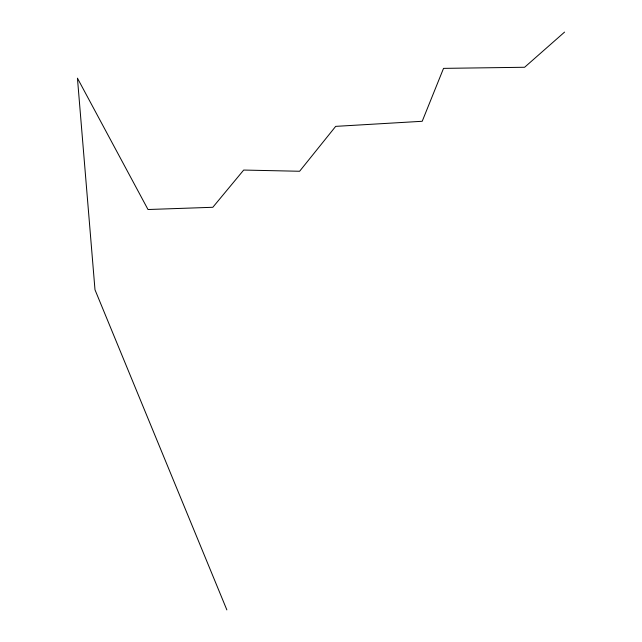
<?xml version="1.0" encoding="UTF-8"?>
<svg xmlns="http://www.w3.org/2000/svg" width="642" height="642" viewBox="0 0 642 642"><rect width="100%" height="100%" fill="white"/><g stroke="black" fill="none" stroke-linecap="round" stroke-linejoin="round"><path stroke-width="0.96" d="M564.559 32.1L524.61 67.266L443.534 68.373L422.211 121.282L335.686 126.37L299.605 171.262L243.687 170.058L212.823 207.286L148.005 209.517L77.441 78.163L94.992 289.775L226.859 609.9"/></g></svg>
